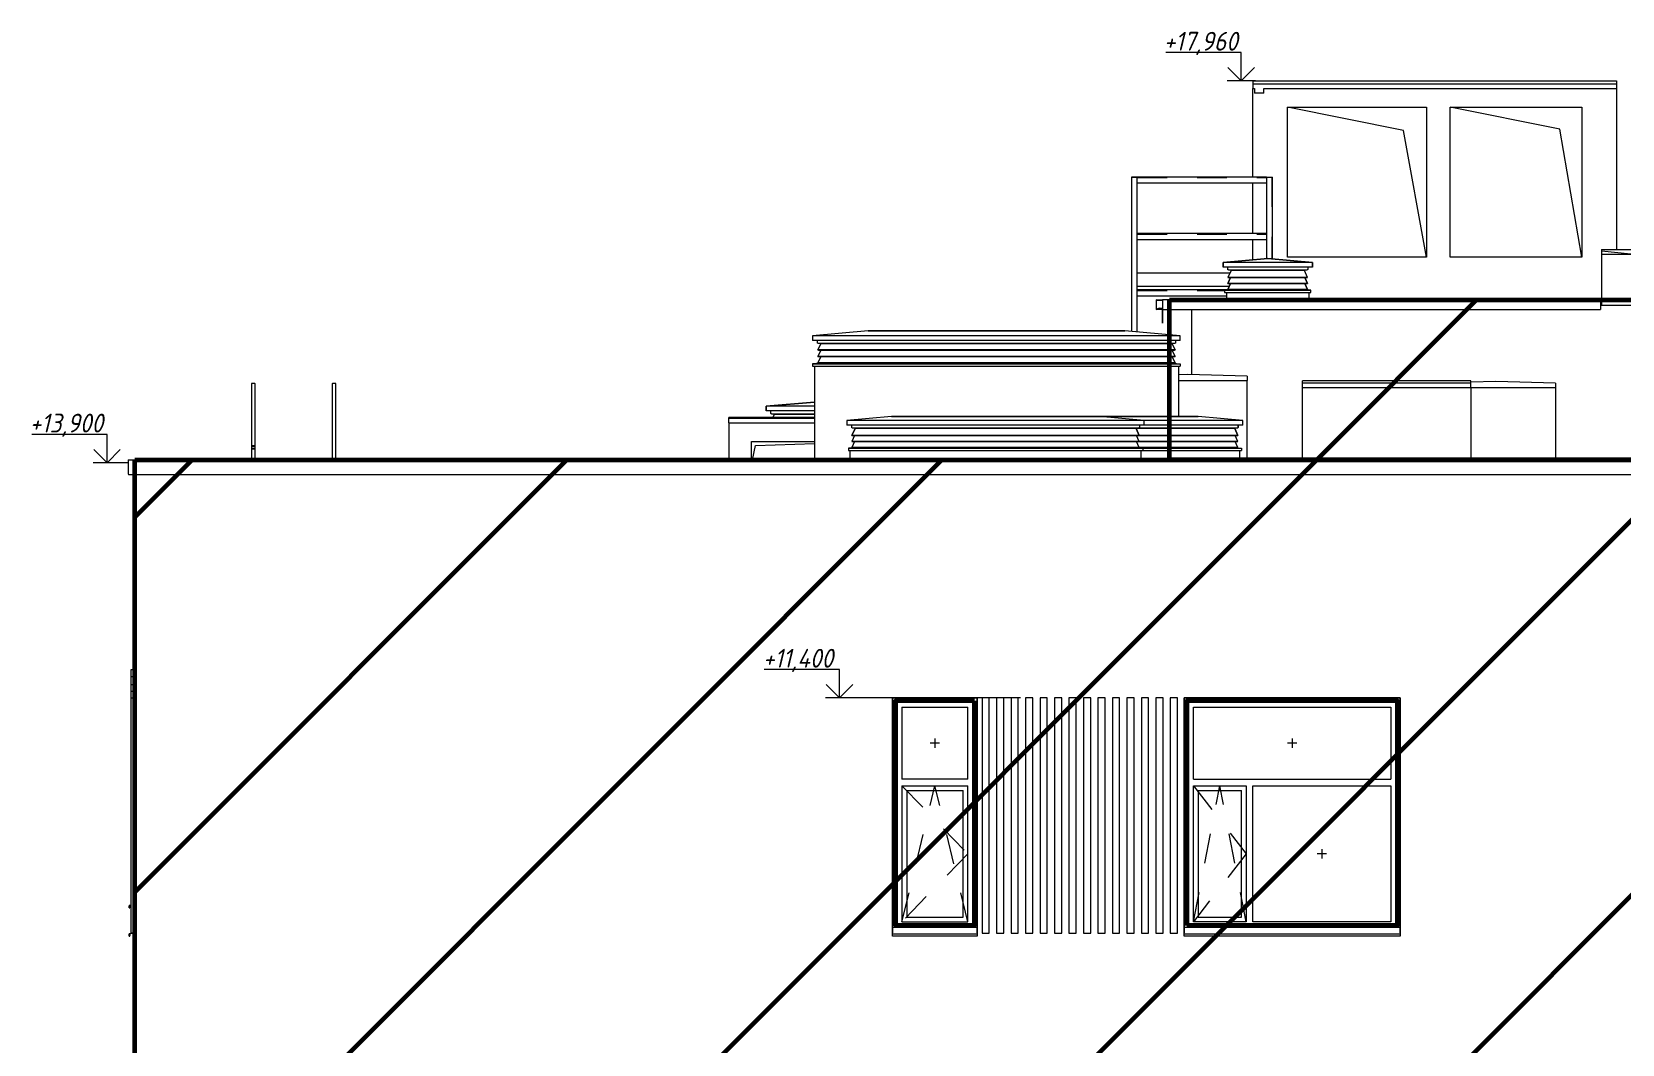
# Model space of a CAD drawing. Header units: millimetres. Extents: x 3914 to 443608, y -156176 to 78197.
# Drawn here: x 348837 to 365752, y 5415 to 16178 of the extents above; entities that cross this region are included whole.
import ezdxf

# ---------------------------------------------------------------- set-up
doc = ezdxf.new("R2010")
doc.units = ezdxf.units.MM
doc.linetypes.add('Штрих', pattern=[635, 317.5, -317.5])
for name, color, linetype, lineweight in [('0) клиннинг', 90, 'Continuous', 60), ('1) Откосы', 102, 'Continuous', 60), ('A-DETL-1', 7, 'Continuous', 13), ('A-DETL-2', 7, 'Continuous', 5), ('A-DETL-GENF', 7, 'Continuous', 9), ('A-FLOR', 7, 'Continuous', 9), ('A-GENM', 7, 'Continuous', 9), ('A-GENM-HDLN', 7, 'Штрих', 5), ('A-GLAZ-1', 7, 'Continuous', 5), ('A-GLAZ-2', 7, 'Штрих', 5), ('A-ROOF', 7, 'Continuous', 9), ('A-WALL', 7, 'Continuous', 5), ('G-ANNO-DIMS', 7, 'Continuous', 9), ('G-ANNO-DIMS-1', 7, 'Continuous', 20), ('I-WALL', 7, 'Continuous', 5), ('S-BEAM', 7, 'Continuous', 9)]:
    doc.layers.add(name, color=color, linetype=linetype, lineweight=lineweight)
doc.styles.add('ISOCPEUR_I_1', font='isocpeui.ttf', dxfattribs={"height": 230})

msp = doc.modelspace()

# ---------------------------------------------------------------- hatches: boundary and pattern name
at = {"layer": '0) клиннинг'}
h = msp.add_hatch(dxfattribs=at)
h.set_pattern_fill('ANSI31', color=256, scale=888)
h.paths.add_polyline_path([(360936, 13327.1), (371921.8, 13327.1), (371921.8, 11627.2), (360936, 11627.2)])
h = msp.add_hatch(dxfattribs=at)
h.set_pattern_fill('ANSI31', color=256, scale=888)
h.paths.add_polyline_path([(371921.8, 11627.2), (349933, 11627.2), (349932.6, -2323.8), (371921.8, -2323.8)])

# ---------------------------------------------------------------- linework, layer by layer
for points in [[(360936, 13327.1), (371921.8, 13327.1), (371921.8, 11627.2), (360936, 11627.2)], [(349933, 11627.2), (371922.2, 11627.2), (371921.8, -2323.8), (349932.6, -2323.8)]]:
    msp.add_lwpolyline(points, close=True, dxfattribs=at)
at = {"layer": '1) Откосы'}
for points in [[(358862.2, 9067.2), (358022.2, 9067.2), (358022.2, 6682.2), (358862.2, 6682.2)], [(361122.2, 6682.2), (363362.2, 6682.2), (363362.2, 9067.2), (361122.2, 9067.2)]]:
    msp.add_lwpolyline(points, close=True, dxfattribs=at)
at = {"layer": 'A-DETL-1'}
msp.add_line((349862.2, 11597.2), (349812.2, 11597.2), dxfattribs=at)
at = {"layer": 'A-DETL-2'}
msp.add_line((361822.2, 15656.8), (361662.2, 15656.8), dxfattribs=at)
at = {"layer": 'A-DETL-GENF'}
for p, q in [((360862.2, 13082.2), (360862.2, 13227.2)), ((360862.2, 13227.2), (360862.2, 13082.2)), ((360862.2, 13082.2), (360862.2, 13227.2)), ((360862.2, 13227.2), (360862.2, 13082.2))]:
    msp.add_line(p, q, dxfattribs=at)
at = {"layer": 'A-FLOR'}
for p, q in [((365532.2, 13862.2), (365867.2, 13862.2)), ((365532.2, 13862.2), (365532.2, 13812.2)), ((365867.2, 13812.2), (365532.2, 13812.2))]:
    msp.add_line(p, q, dxfattribs=at)
at = {"layer": 'A-GENM'}
for p, q in [((360532.2, 14634.2), (360595.2, 14634.2)), ((360532.2, 14634.2), (360532.2, 12992.7)), ((360595.2, 12987.2), (360595.2, 14634.2)), ((361969.2, 14634.2), (360595.2, 14634.2)), ((360595.2, 14571.2), (361969.2, 14571.2)), ((361969.2, 14634.2), (362032.2, 14634.2)), ((361969.2, 14634.2), (361969.2, 13767.6)), ((362032.2, 13764.4), (362032.2, 14634.2)), ((361969.2, 14034.2), (360595.2, 14034.2)), ((360595.2, 13971.2), (361969.2, 13971.2)), ((360595.2, 13614.2), (361581, 13614.2)), ((361969.2, 13647.8), (361969.2, 13639.3)), ((362032.2, 13639.3), (362032.2, 13647.5)), ((360595.2, 13474.2), (361575.1, 13474.2)), ((361559.2, 13434.2), (360595.2, 13434.2)), ((360595.2, 13371.2), (361542.2, 13371.2)), ((360796.4, 13327.1), (360796.4, 13227.2)), ((360796.4, 13327.1), (360862.2, 13327.1)), ((360862.2, 13325.4), (360796.4, 13327.1)), ((360796.4, 13227.2), (360830.8, 13238.6)), ((360862.2, 13227.2), (360796.4, 13227.2)), ((360798.5, 13229.1), (360798.5, 13326)), ((360798.5, 13326), (360862.2, 13324.4)), ((360829.6, 13239.4), (360798.5, 13229.1)), ((360829.6, 13239.4), (360862.2, 13239.4)), ((360830.8, 13238.6), (360829.6, 13239.4)), ((360830.8, 13238.6), (360862.2, 13238.6)), ((360862.2, 13327.1), (360862.2, 13227.2)), ((365522.2, 13327.1), (360862.2, 13327.1)), ((360862.2, 13227.2), (365522.2, 13227.2)), ((365522.2, 13327.1), (365522.2, 13227.2)), ((360532.2, 12867.4), (360532.2, 12859.3)), ((360595.2, 12859.3), (360595.2, 12867.4)), ((360532.2, 12793.8), (360532.2, 12791)), ((360532.2, 12725.5), (360532.2, 12722.8)), ((360595.2, 12791), (360595.2, 12793.8)), ((360595.2, 12722.8), (360595.2, 12725.5)), ((351172.2, 12432.6), (351172.2, 11771.1)), ((351204.2, 12440.6), (351180.2, 12440.6)), ((351212.2, 11771.1), (351212.2, 12432.6)), ((352032.4, 12434.4), (352032.2, 12432.6)), ((352032.2, 12432.6), (352032.2, 11627.2)), ((352033, 12436.1), (352032.4, 12434.4)), ((352034, 12437.6), (352033, 12436.1)), ((352035.2, 12438.9), (352034, 12437.6)), ((352036.7, 12439.8), (352035.2, 12438.9)), ((352038.4, 12440.4), (352036.7, 12439.8)), ((352040.2, 12440.6), (352038.4, 12440.4)), ((352064.2, 12440.6), (352040.2, 12440.6)), ((352066, 12440.4), (352064.2, 12440.6)), ((352067.7, 12439.8), (352066, 12440.4)), ((352069.2, 12438.9), (352067.7, 12439.8)), ((352070.5, 12437.6), (352069.2, 12438.9)), ((352071.4, 12436.1), (352070.5, 12437.6)), ((352072, 12434.4), (352071.4, 12436.1)), ((352072.2, 12432.6), (352072, 12434.4)), ((352072.2, 11627.2), (352072.2, 12432.6)), ((351172.2, 11771.1), (351172.2, 11752.2)), ((351172.2, 11752.2), (351172.2, 11627.2)), ((351176.2, 11752.2), (351176.2, 11771.1)), ((351204.2, 11777.4), (351180.2, 11777.4)), ((351180.2, 11774.3), (351204.2, 11774.3)), ((351204.2, 11749.1), (351180.2, 11749.1)), ((351180.2, 11745.9), (351204.2, 11745.9)), ((351208.2, 11771.1), (351208.2, 11752.2)), ((351212.2, 11752.2), (351212.2, 11771.1)), ((351212.2, 11627.2), (351212.2, 11752.2)), ((349862.2, 11627.2), (371982.2, 11627.2)), ((349862.2, 11627.2), (349862.2, 11480.2)), ((349869.3, 11473.1), (371975.1, 11473.1))]:
    msp.add_line(p, q, dxfattribs=at)
at = {"layer": 'A-GENM', "flags": 128}
for points in [[(351180.2, 12440.6), (351178.4, 12440.4), (351176.7, 12439.8), (351175.2, 12438.9), (351174, 12437.6), (351173, 12436.1), (351172.4, 12434.4), (351172.2, 12432.6)], [(351212.2, 12432.6), (351212, 12434.4), (351211.4, 12436.1), (351210.5, 12437.6), (351209.2, 12438.9), (351207.7, 12439.8), (351206, 12440.4), (351204.2, 12440.6)]]:
    msp.add_lwpolyline(points, dxfattribs=at)
at = {"layer": 'A-GENM'}
for centre, major_axis, start_param, end_param in [((351180.2, 11771.1), (8, 0), 1.5707963, 3.1415927), ((351180.2, 11752.2), (8, 0), 3.1415927, 4.712389), ((351180.2, 11771.1), (4, 0), 1.5707963, 3.1415927), ((351180.2, 11752.2), (4, 0), 3.1415927, 4.712389), ((351204.2, 11771.1), (8, 0), 0, 1.5707963), ((351204.2, 11771.1), (4, 0), 0, 1.5707963), ((351204.2, 11752.2), (8, 0), 4.712389, 6.2831853), ((351204.2, 11752.2), (4, 0), 4.712389, 6.2831853)]:
    msp.add_ellipse(centre, major_axis=major_axis, ratio=0.7884183, start_param=start_param, end_param=end_param, dxfattribs=at)
msp.add_open_spline([(349862.2, 11480.2), (349862.2, 11479.7), (349862.4, 11478.5), (349862.9, 11477.2), (349863.4, 11476.2), (349864, 11475.6), (349864.5, 11474.9), (349865.2, 11474.4), (349865.9, 11474), (349866.7, 11473.6), (349867.5, 11473.3), (349868.3, 11473.2), (349869.2, 11473.1), (349869.8, 11473.1), (349870, 11473.2)], degree=3, knots=[0, 0, 0, 0, 0.11111111, 0.22222222, 0.27777778, 0.33333333, 0.38888889, 0.44444444, 0.5, 0.55555556, 0.61111111, 0.66666667, 0.72222222, 0.77777778, 0.77777778, 0.77777778, 0.77777778], dxfattribs=at)
msp.add_open_spline([(349868.3, 11473.2), (349868.6, 11473.1), (349869.2, 11473.1), (349869.8, 11473.1), (349870, 11473.2)], degree=3, dxfattribs=at)
at = {"layer": 'A-GENM-HDLN'}
for p, q in [((360538.2, 14634.2), (360532.2, 14634.2)), ((360595.2, 14634.2), (360538.2, 14634.2)), ((360538.2, 12992.2), (360538.2, 14634.2)), ((360595.2, 14628.2), (361969.2, 14628.2)), ((361969.2, 14634.2), (362026.2, 14634.2)), ((362026.2, 14634.2), (362032.2, 14634.2)), ((362026.2, 14634.2), (362026.2, 13764.9)), ((360595.2, 14028.2), (361969.2, 14028.2)), ((362026.2, 13647.5), (362026.2, 13639.3)), ((360595.2, 13428.2), (361522.2, 13428.2)), ((360538.2, 12859.3), (360538.2, 12867.4)), ((360538.2, 12791), (360538.2, 12793.8)), ((360538.2, 12722.8), (360538.2, 12725.5))]:
    msp.add_line(p, q, dxfattribs=at)
at = {"layer": 'A-GLAZ-1'}
for p, q in [((363425.6, 15130.5), (362192.2, 15377.2)), ((365088.9, 15143.9), (363922.2, 15377.2)), ((363672.2, 13782.2), (363425.6, 15130.5)), ((365322.2, 13782.2), (365088.9, 15143.9)), ((356502.2, 11627.2), (356533.1, 11781.4)), ((356533.1, 11781.4), (357162.2, 11801.6)), ((357992.2, 9097.2), (357992.2, 6599.7)), ((358892.2, 9097.2), (357992.2, 9097.2)), ((358022.2, 6682.2), (358022.2, 9067.2)), ((358022.2, 9067.2), (358862.2, 9067.2)), ((358092.2, 8997.2), (358092.2, 8232.2)), ((358092.2, 8997.2), (358792.2, 8997.2)), ((358792.2, 8232.2), (358792.2, 8997.2)), ((358862.2, 9067.2), (358862.2, 6682.2)), ((358892.2, 6599.7), (358892.2, 9097.2)), ((361092.2, 9097.2), (361092.2, 6599.7)), ((363392.2, 9097.2), (361092.2, 9097.2)), ((361122.2, 9067.2), (361122.2, 6682.2)), ((363362.2, 9067.2), (361122.2, 9067.2)), ((361192.2, 8232.2), (361192.2, 8997.2)), ((361192.2, 8997.2), (363292.2, 8997.2)), ((363292.2, 8997.2), (363292.2, 8232.2)), ((363362.2, 6682.2), (363362.2, 9067.2)), ((363392.2, 6599.7), (363392.2, 9097.2)), ((358792.2, 8232.2), (358092.2, 8232.2)), ((358092.2, 8162.2), (358092.2, 6717.2)), ((358092.2, 8162.2), (358792.2, 8162.2)), ((358792.2, 6717.2), (358792.2, 8162.2)), ((361192.2, 8232.2), (363292.2, 8232.2)), ((361192.2, 6717.2), (361192.2, 8162.2)), ((361192.2, 8162.2), (361752.2, 8162.2)), ((361752.2, 8162.2), (361752.2, 6717.2)), ((361822.2, 6717.2), (361822.2, 8162.2)), ((361822.2, 8162.2), (363292.2, 8162.2)), ((363292.2, 8162.2), (363292.2, 6717.2)), ((358142.2, 8112.2), (358142.2, 6767.2)), ((358142.2, 8112.2), (358742.2, 8112.2)), ((358742.2, 6767.2), (358742.2, 8112.2)), ((361242.2, 8112.2), (361242.2, 6767.2)), ((361242.2, 8112.2), (361702.2, 8112.2)), ((361702.2, 6767.2), (361702.2, 8112.2)), ((349892.2, 6892.8), (349872.2, 6888.2)), ((349872.2, 6888.2), (349872.2, 6863.2)), ((349872.2, 6863.2), (349878.2, 6863.2)), ((349873.2, 6887.4), (349892.2, 6891.8)), ((349873.2, 6864.2), (349873.2, 6887.4)), ((349877.5, 6864.2), (349873.2, 6864.2)), ((349882.4, 6877.6), (349877.5, 6864.2)), ((349878.2, 6863.2), (349883.3, 6877.3)), ((349883.3, 6877.3), (349882.4, 6877.6)), ((358142.2, 6767.2), (358742.2, 6767.2)), ((361242.2, 6767.2), (361702.2, 6767.2)), ((349922.2, 6599.7), (349872.2, 6588.2)), ((349873.2, 6587.4), (349922.2, 6598.7)), ((358892.2, 6682.2), (357992.2, 6682.2)), ((358892.2, 6657.2), (357992.2, 6657.2)), ((357992.2, 6588.2), (357992.2, 6599.7)), ((358092.2, 6717.2), (358792.2, 6717.2)), ((358892.2, 6599.7), (358892.2, 6588.2)), ((363392.2, 6682.2), (361092.2, 6682.2)), ((363392.2, 6657.2), (361092.2, 6657.2)), ((361092.2, 6588.2), (361092.2, 6599.7)), ((361752.2, 6717.2), (361192.2, 6717.2)), ((363292.2, 6717.2), (361822.2, 6717.2)), ((363392.2, 6599.7), (363392.2, 6588.2)), ((349872.2, 6588.2), (349872.2, 6563.2)), ((349872.2, 6563.2), (349878.2, 6563.2)), ((349873.2, 6564.2), (349873.2, 6587.4)), ((349877.5, 6564.2), (349873.2, 6564.2)), ((349882.4, 6577.6), (349877.5, 6564.2)), ((349878.2, 6563.2), (349883.3, 6577.3)), ((349883.3, 6577.3), (349882.4, 6577.6)), ((357992.2, 6563.2), (357992.2, 6588.2)), ((357992.2, 6588.2), (358892.2, 6588.2)), ((358892.2, 6563.2), (357992.2, 6563.2)), ((358892.2, 6588.2), (358892.2, 6563.2)), ((361092.2, 6563.2), (361092.2, 6588.2)), ((361092.2, 6588.2), (363392.2, 6588.2)), ((363392.2, 6563.2), (361092.2, 6563.2)), ((363392.2, 6588.2), (363392.2, 6563.2))]:
    msp.add_line(p, q, dxfattribs=at)
at = {"layer": 'A-GLAZ-2'}
for p, q in [((358442.2, 8664.7), (358442.2, 8564.7)), ((362242.2, 8664.7), (362242.2, 8564.7)), ((358492.2, 8614.7), (358392.2, 8614.7)), ((362292.2, 8614.7), (362192.2, 8614.7)), ((358092.2, 6717.2), (358442.2, 8162.2)), ((358092.2, 8162.2), (358792.2, 7439.7)), ((358792.2, 6717.2), (358442.2, 8162.2)), ((361192.2, 6717.2), (361472.2, 8162.2)), ((361192.2, 8162.2), (361752.2, 7439.7)), ((361752.2, 6717.2), (361472.2, 8162.2)), ((362557.2, 7489.7), (362557.2, 7389.7)), ((358792.2, 7439.7), (358092.2, 6717.2)), ((361752.2, 7439.7), (361192.2, 6717.2)), ((362607.2, 7439.7), (362507.2, 7439.7))]:
    msp.add_line(p, q, dxfattribs=at)
at = {"layer": 'A-ROOF'}
for p, q in [((361822.2, 15657.8), (361822.2, 15577.2)), ((361822.2, 15657.8), (365692.2, 15657.8)), ((365692.2, 15621.2), (361822.2, 15621.2)), ((361822.2, 15577.2), (361842.2, 15577.2)), ((361842.2, 15577.2), (361842.2, 15527.2)), ((361942.2, 15527.2), (361942.2, 15574)), ((361942.2, 15574), (365692.2, 15574)), ((365692.2, 15657.8), (365692.2, 15574)), ((361942.2, 15527.2), (361842.2, 15527.2)), ((361127.2, 12535.2), (361032.2, 12532.4)), ((361762.2, 12516.2), (361127.2, 12535.2)), ((361032.2, 12472.2), (361762.2, 12472.2)), ((361762.2, 12516.2), (361762.2, 12472.2)), ((362352.2, 12397.2), (362352.2, 12466.1)), ((364142.2, 12466.1), (362352.2, 12466.1)), ((364142.2, 12441.2), (362352.2, 12441.2)), ((362352.2, 12397.2), (365042.2, 12397.2)), ((364142.2, 12397.2), (364142.2, 12466.1)), ((364407.2, 12460.2), (364142.2, 12452.3)), ((365042.2, 12441.2), (364407.2, 12460.2)), ((365042.2, 12441.2), (365042.2, 12397.2)), ((356252.2, 12022.2), (356252.2, 12077.4)), ((357162.2, 12077.4), (356252.2, 12077.4)), ((357162.2, 12066.2), (356252.2, 12066.2)), ((356252.2, 12022.2), (357162.2, 12022.2))]:
    msp.add_line(p, q, dxfattribs=at)
at = {"layer": 'A-WALL'}
for p, q in [((361822.2, 14634.2), (361822.2, 15577.2)), ((365692.2, 15574), (365692.2, 13862.2)), ((362192.2, 13782.2), (362192.2, 15377.2)), ((362192.2, 15377.2), (363672.2, 15377.2)), ((363672.2, 15377.2), (363672.2, 13782.2)), ((363922.2, 13782.2), (363922.2, 15377.2)), ((363922.2, 15377.2), (365322.2, 15377.2)), ((365322.2, 15377.2), (365322.2, 13782.2)), ((361822.2, 14034.2), (361822.2, 14571.2)), ((361822.2, 13754.8), (361822.2, 13971.2)), ((363672.2, 13782.2), (362192.2, 13782.2)), ((365322.2, 13782.2), (363922.2, 13782.2)), ((361822.2, 13639.3), (361822.2, 13647.3)), ((361542.2, 13405.3), (361542.2, 13327.1)), ((362422.2, 13327.1), (362422.2, 13405.3)), ((360922.2, 12958.6), (360922.2, 13227.2)), ((361172.2, 13227.2), (361172.2, 12533.9)), ((367015.5, 13267.2), (365522.2, 13267.2)), ((360922.2, 12859.3), (360922.2, 12867.4)), ((360922.2, 12791), (360922.2, 12793.8)), ((360922.2, 12722.8), (360922.2, 12725.5)), ((357162.2, 12623.7), (357162.2, 11627.2)), ((361032.2, 12623.7), (361032.2, 12088.8)), ((361762.2, 11627.2), (361762.2, 12472.2)), ((362352.2, 11627.2), (362352.2, 12397.2)), ((364142.2, 12397.2), (364142.2, 11627.2)), ((365042.2, 12397.2), (365042.2, 11627.2)), ((356252.2, 12022.2), (356252.2, 11627.2)), ((361032.2, 11967.4), (361032.2, 11959.3)), ((356492.2, 11627.2), (356492.2, 11822.2)), ((356492.2, 11822.2), (357162.2, 11822.2)), ((357542.2, 11627.2), (357542.2, 11725.3)), ((360632.2, 11725.3), (360632.2, 11627.2)), ((361682.2, 11725.3), (361682.2, 11627.2)), ((349922.2, 11473.2), (349922.2, -2394.8)), ((357992.2, 6599.7), (357992.2, 9097.2)), ((357992.2, 9097.2), (358892.2, 9097.2)), ((358892.2, 9097.2), (358892.2, 6599.7)), ((361092.2, 9097.2), (363392.2, 9097.2)), ((361092.2, 6599.7), (361092.2, 9097.2)), ((363392.2, 9097.2), (363392.2, 6599.7))]:
    msp.add_line(p, q, dxfattribs=at)
at = {"layer": 'G-ANNO-DIMS'}
for p, q in [((361699.1, 15956.8), (360899.1, 15956.8)), ((361699.1, 15656.8), (361699.1, 15956.8)), ((361850.7, 15656.8), (361550.7, 15656.8)), ((349637.1, 11897.2), (348837.1, 11897.2)), ((349637.1, 11597.2), (349637.1, 11897.2)), ((349788.7, 11597.2), (349488.7, 11597.2)), ((349862.2, 11597.2), (349637.1, 11597.2)), ((357427.9, 9397.2), (356627.9, 9397.2)), ((357427.9, 9097.2), (357427.9, 9397.2)), ((357579.5, 9097.2), (357279.5, 9097.2)), ((359354.1, 9097.2), (357427.9, 9097.2))]:
    msp.add_line(p, q, dxfattribs=at)
at = {"layer": 'G-ANNO-DIMS-1'}
for p, q in [((361699.1, 15656.8), (361557.7, 15798.2)), ((361699.1, 15656.8), (361840.5, 15798.2)), ((349637.1, 11597.2), (349495.7, 11738.6)), ((349637.1, 11597.2), (349778.5, 11738.6)), ((357427.9, 9097.2), (357286.4, 9238.6)), ((357427.9, 9097.2), (357569.3, 9238.6))]:
    msp.add_line(p, q, dxfattribs=at)
at = {"layer": 'I-WALL'}
for p, q in [((368964.2, 13494.8), (365532.2, 13846.5)), ((365532.2, 13812.2), (365532.2, 13267.2)), ((349892.2, 9320.2), (349892.2, 9397.2)), ((349892.2, 9397.2), (349922.2, 9397.2)), ((349892.2, 9240.3), (349892.2, 9320.2)), ((349922.2, 9320.2), (349892.2, 9320.2)), ((349892.2, 9163.3), (349892.2, 9240.3)), ((349892.2, 9240.3), (349922.2, 9240.3)), ((349892.2, 9098.2), (349892.2, 9163.3)), ((349922.2, 9163.3), (349892.2, 9163.3)), ((349892.2, 6597.2), (349892.2, 9098.2)), ((349892.2, 9098.2), (349922.2, 9098.2)), ((359021.2, 9097.2), (358944.2, 9097.2)), ((358944.2, 9097.2), (358944.2, 6597.2)), ((359021.2, 6597.2), (359021.2, 9097.2)), ((359175.2, 9097.2), (359098.2, 9097.2)), ((359098.2, 9097.2), (359098.2, 6597.2)), ((359175.2, 6597.2), (359175.2, 9097.2)), ((359329.2, 9097.2), (359252.2, 9097.2)), ((359252.2, 9097.2), (359252.2, 6597.2)), ((359329.2, 6597.2), (359329.2, 9097.2)), ((359483.2, 9097.2), (359406.2, 9097.2)), ((359406.2, 9097.2), (359406.2, 6597.2)), ((359483.2, 6597.2), (359483.2, 9097.2)), ((359637.2, 9097.2), (359560.2, 9097.2)), ((359560.2, 9097.2), (359560.2, 6597.2)), ((359637.2, 6597.2), (359637.2, 9097.2)), ((359791.2, 9097.2), (359714.2, 9097.2)), ((359714.2, 9097.2), (359714.2, 6597.2)), ((359791.2, 6597.2), (359791.2, 9097.2)), ((359945.2, 9097.2), (359868.2, 9097.2)), ((359868.2, 9097.2), (359868.2, 6597.2)), ((359945.2, 6597.2), (359945.2, 9097.2)), ((360099.2, 9097.2), (360022.2, 9097.2)), ((360022.2, 9097.2), (360022.2, 6597.2)), ((360099.2, 6597.2), (360099.2, 9097.2)), ((360253.2, 9097.2), (360176.2, 9097.2)), ((360176.2, 9097.2), (360176.2, 6597.2)), ((360253.2, 6597.2), (360253.2, 9097.2)), ((360407.2, 9097.2), (360330.2, 9097.2)), ((360330.2, 9097.2), (360330.2, 6597.2)), ((360407.2, 6597.2), (360407.2, 9097.2)), ((360561.2, 9097.2), (360484.2, 9097.2)), ((360484.2, 9097.2), (360484.2, 6597.2)), ((360561.2, 6597.2), (360561.2, 9097.2)), ((360715.2, 9097.2), (360638.2, 9097.2)), ((360638.2, 9097.2), (360638.2, 6597.2)), ((360715.2, 6597.2), (360715.2, 9097.2)), ((360869.2, 9097.2), (360792.2, 9097.2)), ((360792.2, 9097.2), (360792.2, 6597.2)), ((360869.2, 6597.2), (360869.2, 9097.2)), ((361023.2, 9097.2), (360946.2, 9097.2)), ((360946.2, 9097.2), (360946.2, 6597.2)), ((361023.2, 6597.2), (361023.2, 9097.2)), ((349911.2, 6597.2), (349892.2, 6597.2)), ((349922.2, 6597.2), (349915.7, 6597.2)), ((358944.2, 6597.2), (359021.2, 6597.2)), ((359098.2, 6597.2), (359175.2, 6597.2)), ((359252.2, 6597.2), (359329.2, 6597.2)), ((359406.2, 6597.2), (359483.2, 6597.2)), ((359560.2, 6597.2), (359637.2, 6597.2)), ((359714.2, 6597.2), (359791.2, 6597.2)), ((359868.2, 6597.2), (359945.2, 6597.2)), ((360022.2, 6597.2), (360099.2, 6597.2)), ((360176.2, 6597.2), (360253.2, 6597.2)), ((360330.2, 6597.2), (360407.2, 6597.2)), ((360484.2, 6597.2), (360561.2, 6597.2)), ((360638.2, 6597.2), (360715.2, 6597.2)), ((360792.2, 6597.2), (360869.2, 6597.2)), ((360946.2, 6597.2), (361023.2, 6597.2))]:
    msp.add_line(p, q, dxfattribs=at)
at = {"layer": 'S-BEAM'}
for p, q in [((361507.2, 13727.2), (361982.2, 13768.8)), ((361982.2, 13768.8), (361507.2, 13727.2)), ((361507.2, 13677.2), (361507.2, 13727.2)), ((361507.2, 13727.2), (361507.2, 13677.2)), ((362457.2, 13727.2), (361507.2, 13727.2)), ((361982.2, 13768.8), (362457.2, 13727.2)), ((362457.2, 13727.2), (361982.2, 13768.8)), ((362457.2, 13727.2), (362457.2, 13677.2)), ((362457.2, 13677.2), (362457.2, 13727.2)), ((362457.2, 13677.2), (361507.2, 13677.2)), ((361557.2, 13653.2), (361557.2, 13677.2)), ((361592.7, 13639.3), (361558.9, 13566.8)), ((361558.9, 13566.8), (361563.4, 13564.7)), ((362405.6, 13566.8), (361558.9, 13566.8)), ((361558.9, 13503.1), (361587.6, 13564.7)), ((361587.6, 13564.7), (361558.9, 13503.1)), ((361563.2, 13647.2), (362401.2, 13647.2)), ((361563.4, 13564.7), (362401, 13564.7)), ((362371.8, 13639.3), (361592.7, 13639.3)), ((362405.6, 13566.8), (362371.8, 13639.3)), ((362376.8, 13564.7), (362405.6, 13503.1)), ((362405.6, 13503.1), (362376.8, 13564.7)), ((362401, 13564.7), (362405.6, 13566.8)), ((362407.2, 13677.2), (362407.2, 13653.2)), ((361587.7, 13437.2), (361522.2, 13430.3)), ((361522.2, 13430.3), (362442.2, 13430.3)), ((361522.2, 13430.3), (361522.2, 13405.3)), ((361522.2, 13405.3), (362442.2, 13405.3)), ((361563.4, 13500.9), (361558.9, 13503.1)), ((361558.9, 13503.1), (361563.4, 13500.9)), ((362405.6, 13503.1), (361558.9, 13503.1)), ((361558.9, 13439.3), (361587.6, 13500.9)), ((361587.6, 13500.9), (361558.9, 13439.3)), ((361563.4, 13437.2), (361558.9, 13439.3)), ((361558.9, 13439.3), (361563.4, 13437.2)), ((362405.6, 13439.3), (361558.9, 13439.3)), ((361563.4, 13500.9), (362401, 13500.9)), ((361563.4, 13437.2), (362401, 13437.2)), ((362442.2, 13430.3), (362376.7, 13437.2)), ((362376.8, 13500.9), (362405.6, 13439.3)), ((362405.6, 13439.3), (362376.8, 13500.9)), ((362405.6, 13503.1), (362401, 13500.9)), ((362401, 13500.9), (362405.6, 13503.1)), ((362405.6, 13439.3), (362401, 13437.2)), ((362401, 13437.2), (362405.6, 13439.3)), ((362442.2, 13405.3), (362442.2, 13430.3)), ((357732.2, 12998.8), (357142.2, 12947.2)), ((357142.2, 12947.2), (357142.2, 12897.2)), ((361052.2, 12947.2), (357142.2, 12947.2)), ((361052.2, 12897.2), (357142.2, 12897.2)), ((357192.2, 12873.2), (357192.2, 12897.2)), ((357198.1, 12795.9), (357227.7, 12859.3)), ((357227.7, 12859.3), (357198.1, 12795.9)), ((357198.2, 12867.2), (360996.2, 12867.2)), ((360966.8, 12859.3), (357227.7, 12859.3)), ((357415.2, 12859.3), (357415.2, 12867.3)), ((357505.2, 12867.3), (357505.2, 12859.3)), ((360462.2, 12998.8), (357732.2, 12998.8)), ((357732.2, 12998.8), (360462.2, 12998.8)), ((357960.9, 12859.3), (357960.9, 12867.3)), ((358050.9, 12867.3), (358050.9, 12859.3)), ((358506.6, 12859.3), (358506.6, 12867.3)), ((358596.6, 12867.3), (358596.6, 12859.3)), ((359052.2, 12859.3), (359052.2, 12867.8)), ((359142.2, 12867.8), (359142.2, 12859.3)), ((359597.9, 12859.3), (359597.9, 12867.5)), ((359687.9, 12867.5), (359687.9, 12859.3)), ((360143.6, 12859.3), (360143.6, 12867.4)), ((360233.6, 12867.4), (360233.6, 12859.3)), ((361052.2, 12947.2), (360462.2, 12998.8)), ((360689.2, 12859.3), (360689.2, 12867.4)), ((360779.2, 12867.4), (360779.2, 12859.3)), ((360966.8, 12859.3), (360996.3, 12795.9)), ((360996.3, 12795.9), (360966.8, 12859.3)), ((361002.2, 12897.2), (361002.2, 12873.2)), ((361052.2, 12897.2), (361052.2, 12947.2)), ((357202.6, 12793.8), (357198.1, 12795.9)), ((357198.1, 12795.9), (357202.6, 12793.8)), ((360996.3, 12795.9), (357198.1, 12795.9)), ((357227.7, 12791), (357198.1, 12727.6)), ((357198.1, 12727.6), (357227.7, 12791)), ((357198.1, 12727.6), (357202.6, 12725.5)), ((360996.3, 12727.6), (357198.1, 12727.6)), ((357202.6, 12725.5), (357198.1, 12727.6)), ((357227.7, 12722.8), (357198.1, 12659.3)), ((357198.1, 12659.3), (357227.7, 12722.8)), ((357202.6, 12793.8), (360991.8, 12793.8)), ((357202.6, 12725.5), (360991.8, 12725.5)), ((360966.8, 12791), (357227.7, 12791)), ((360966.8, 12722.8), (357227.7, 12722.8)), ((357415.2, 12791), (357415.2, 12793.8)), ((357415.2, 12722.8), (357415.2, 12725.5)), ((357505.2, 12793.8), (357505.2, 12791)), ((357505.2, 12725.5), (357505.2, 12722.8)), ((357960.9, 12791), (357960.9, 12793.8)), ((357960.9, 12722.8), (357960.9, 12725.5)), ((358050.9, 12793.8), (358050.9, 12791)), ((358050.9, 12725.5), (358050.9, 12722.8)), ((358506.6, 12791), (358506.6, 12793.8)), ((358506.6, 12722.8), (358506.6, 12725.5)), ((358596.6, 12793.8), (358596.6, 12791)), ((358596.6, 12725.5), (358596.6, 12722.8)), ((359052.2, 12791), (359052.2, 12793.8)), ((359052.2, 12722.8), (359052.2, 12725.5)), ((359142.2, 12793.8), (359142.2, 12791)), ((359142.2, 12725.5), (359142.2, 12722.8)), ((359597.9, 12791), (359597.9, 12793.8)), ((359597.9, 12722.8), (359597.9, 12725.5)), ((359687.9, 12793.8), (359687.9, 12791)), ((359687.9, 12725.5), (359687.9, 12722.8)), ((360143.6, 12791), (360143.6, 12793.8)), ((360143.6, 12722.8), (360143.6, 12725.5)), ((360233.6, 12793.8), (360233.6, 12791)), ((360233.6, 12725.5), (360233.6, 12722.8)), ((360689.2, 12791), (360689.2, 12793.8)), ((360689.2, 12722.8), (360689.2, 12725.5)), ((360779.2, 12793.8), (360779.2, 12791)), ((360779.2, 12725.5), (360779.2, 12722.8)), ((360996.3, 12727.6), (360966.8, 12791)), ((360966.8, 12791), (360996.3, 12727.6)), ((360996.3, 12659.3), (360966.8, 12722.8)), ((360966.8, 12722.8), (360996.3, 12659.3)), ((360996.3, 12795.9), (360991.8, 12793.8)), ((360991.8, 12793.8), (360996.3, 12795.9)), ((360991.8, 12725.5), (360996.3, 12727.6)), ((360996.3, 12727.6), (360991.8, 12725.5)), ((357222.7, 12657.2), (357142.2, 12648.7)), ((357142.2, 12648.7), (361052.2, 12648.7)), ((357142.2, 12648.7), (357142.2, 12623.7)), ((357142.2, 12623.7), (361052.2, 12623.7)), ((357198.1, 12659.3), (357202.6, 12657.2)), ((360996.3, 12659.3), (357198.1, 12659.3)), ((357202.6, 12657.2), (357198.1, 12659.3)), ((357202.6, 12657.2), (360991.8, 12657.2)), ((360971.7, 12657.2), (361052.2, 12648.7)), ((360991.8, 12657.2), (360996.3, 12659.3)), ((360996.3, 12659.3), (360991.8, 12657.2)), ((361052.2, 12648.7), (361052.2, 12623.7)), ((356647.2, 12197.2), (357162.2, 12242.3)), ((357162.2, 12242.3), (356647.2, 12197.2)), ((356647.2, 12147.2), (356647.2, 12197.2)), ((356647.2, 12197.2), (356647.2, 12147.2)), ((357162.2, 12197.2), (356647.2, 12197.2)), ((357162.2, 12147.2), (356647.2, 12147.2)), ((356697.2, 12123.2), (356697.2, 12147.2)), ((356703.2, 12117.2), (357162.2, 12117.2)), ((356732.7, 12109.3), (356717.8, 12077.4)), ((357162.2, 12109.3), (356732.7, 12109.3)), ((357982.2, 12088.8), (357507.2, 12047.2)), ((357507.2, 12047.2), (357507.2, 11997.2)), ((360667.2, 12047.2), (357507.2, 12047.2)), ((360192.2, 12088.8), (357982.2, 12088.8)), ((357982.2, 12088.8), (360192.2, 12088.8)), ((360667.2, 12047.2), (360192.2, 12088.8)), ((361242.2, 12088.8), (360192.2, 12088.8)), ((360192.2, 12088.8), (361242.2, 12088.8)), ((360667.2, 11997.2), (360667.2, 12047.2)), ((361717.2, 12047.2), (360667.2, 12047.2)), ((361717.2, 12047.2), (361242.2, 12088.8)), ((361717.2, 11997.2), (361717.2, 12047.2)), ((360667.2, 11997.2), (357507.2, 11997.2)), ((357557.2, 11973.2), (357557.2, 11997.2)), ((357558.9, 11886.8), (357592.7, 11959.3)), ((357592.7, 11959.3), (357558.9, 11886.8)), ((357563.4, 11884.7), (357558.9, 11886.8)), ((357558.9, 11886.8), (357563.4, 11884.7)), ((360615.6, 11886.8), (357558.9, 11886.8)), ((357587.6, 11884.7), (357558.9, 11823.1)), ((357563.2, 11967.2), (360611.2, 11967.2)), ((357563.4, 11884.7), (360611, 11884.7)), ((360581.8, 11959.3), (357592.7, 11959.3)), ((360581.8, 11959.3), (360615.6, 11886.8)), ((360615.6, 11886.8), (360581.8, 11959.3)), ((361631.8, 11959.3), (360581.8, 11959.3)), ((360615.6, 11823.1), (360586.8, 11884.7)), ((360615.6, 11886.8), (360611, 11884.7)), ((360611, 11884.7), (360615.6, 11886.8)), ((360611, 11884.7), (361661, 11884.7)), ((360611.2, 11967.2), (361661.2, 11967.2)), ((361665.6, 11886.8), (360615.6, 11886.8)), ((360617.2, 11997.2), (360617.2, 11973.2)), ((361717.2, 11997.2), (360667.2, 11997.2)), ((361631.8, 11959.3), (361665.6, 11886.8)), ((361665.6, 11886.8), (361631.8, 11959.3)), ((361665.6, 11823.1), (361636.8, 11884.7)), ((361665.6, 11886.8), (361661, 11884.7)), ((361661, 11884.7), (361665.6, 11886.8)), ((361667.2, 11997.2), (361667.2, 11973.2)), ((361667.2, 11973.2), (361667.2, 11997.2)), ((357587.7, 11757.2), (357522.2, 11750.3)), ((357522.2, 11750.3), (360652.2, 11750.3)), ((357522.2, 11750.3), (357522.2, 11725.3)), ((357522.2, 11725.3), (360652.2, 11725.3)), ((357558.9, 11823.1), (357563.4, 11820.9)), ((360615.6, 11823.1), (357558.9, 11823.1)), ((357587.6, 11820.9), (357558.9, 11759.3)), ((357558.9, 11759.3), (357563.4, 11757.2)), ((360615.6, 11759.3), (357558.9, 11759.3)), ((357563.4, 11820.9), (360611, 11820.9)), ((357563.4, 11757.2), (360611, 11757.2)), ((360586.7, 11757.2), (360652.2, 11750.3)), ((360615.6, 11759.3), (360586.8, 11820.9)), ((360611, 11820.9), (360615.6, 11823.1)), ((360611, 11820.9), (361661, 11820.9)), ((360611, 11757.2), (360615.6, 11759.3)), ((360611, 11757.2), (361661, 11757.2)), ((361665.6, 11823.1), (360615.6, 11823.1)), ((361665.6, 11759.3), (360615.6, 11759.3)), ((360652.2, 11750.3), (360652.2, 11725.3)), ((360652.2, 11750.3), (361702.2, 11750.3)), ((360652.2, 11725.3), (361702.2, 11725.3)), ((361636.7, 11757.2), (361702.2, 11750.3)), ((361665.6, 11759.3), (361636.8, 11820.9)), ((361661, 11820.9), (361665.6, 11823.1)), ((361661, 11757.2), (361665.6, 11759.3)), ((361702.2, 11750.3), (361702.2, 11725.3))]:
    msp.add_line(p, q, dxfattribs=at)
at = {"layer": 'S-BEAM', "flags": 128}
for points in [[(361563.2, 13647.2), (361561.9, 13647.3), (361560.6, 13647.8), (361559.5, 13648.5), (361558.5, 13649.5), (361557.8, 13650.6), (361557.4, 13651.9), (361557.2, 13653.2)], [(362407.2, 13653.2), (362407.1, 13651.9), (362406.6, 13650.6), (362405.9, 13649.5), (362405, 13648.5), (362403.8, 13647.8), (362402.6, 13647.3), (362401.2, 13647.2)], [(357198.2, 12867.2), (357196.9, 12867.3), (357195.6, 12867.8), (357194.5, 12868.5), (357193.5, 12869.5), (357192.8, 12870.6), (357192.4, 12871.9), (357192.2, 12873.2)], [(361002.2, 12873.2), (361002.1, 12871.9), (361001.6, 12870.6), (361000.9, 12869.5), (361000, 12868.5), (360998.8, 12867.8), (360997.6, 12867.3), (360996.2, 12867.2)], [(356703.2, 12117.2), (356701.9, 12117.3), (356700.6, 12117.8), (356699.5, 12118.5), (356698.5, 12119.5), (356697.8, 12120.6), (356697.4, 12121.9), (356697.2, 12123.2)], [(357563.2, 11967.2), (357561.9, 11967.3), (357560.6, 11967.8), (357559.5, 11968.5), (357558.5, 11969.5), (357557.8, 11970.6), (357557.4, 11971.9), (357557.2, 11973.2)], [(360617.2, 11973.2), (360617.1, 11971.9), (360616.6, 11970.6), (360615.9, 11969.5), (360615, 11968.5), (360613.8, 11967.8), (360612.6, 11967.3), (360611.2, 11967.2)], [(361667.2, 11973.2), (361667.1, 11971.9), (361666.6, 11970.6), (361665.9, 11969.5), (361665, 11968.5), (361663.8, 11967.8), (361662.6, 11967.3), (361661.2, 11967.2)], [(361661.2, 11967.2), (361662.6, 11967.3), (361663.8, 11967.8), (361665, 11968.5), (361665.9, 11969.5), (361666.6, 11970.6), (361667.1, 11971.9), (361667.2, 11973.2)]]:
    msp.add_lwpolyline(points, dxfattribs=at)

# ---------------------------------------------------------------- texts
at = {"layer": 'G-ANNO-DIMS', "style": 'ISOCPEUR_I_1', "width": 0.9}
for s, p in [('+17,960', (360876.8, 15978.1)), ('+13,900', (348814.8, 11918.5)), ('+11,400', (356613.6, 9418.5))]:
    msp.add_text(s, height=200, dxfattribs=at).set_placement(p)

doc.saveas('drawing.dxf')
